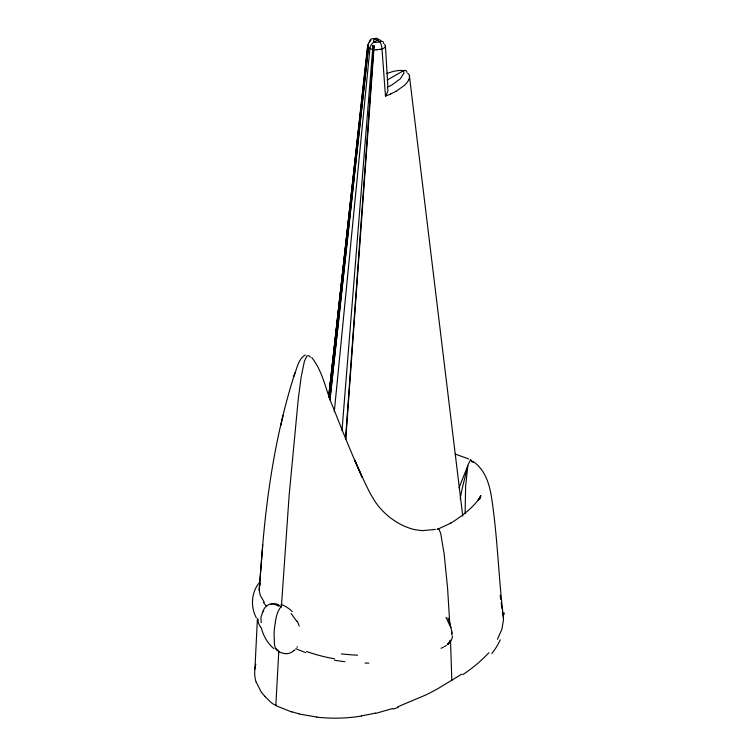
<?xml version="1.0" encoding="UTF-8"?>
<svg xmlns="http://www.w3.org/2000/svg" width="756" height="756" viewBox="0 0 756 756"><rect width="100%" height="100%" fill="white"/><g stroke="black" fill="none" stroke-linecap="round" stroke-linejoin="round"><path stroke-width="1.13" d="M503.572 619.221L501.899 629.181L497.439 639.302M374.154 48.119L374.211 45.936M254.923 669.079L257.409 618.966M295.048 372.585C277.093 428.406 267.709 486.647 262.71 544.972L259.185 590.105L260.31 595.473L264.298 602.267M373.568 49.433L373.908 45.606M259.185 590.105L262.71 544.972M345.53 439.085L373.568 49.48L374.248 49.641A7.617 4.281 1.8 0 0 374.617 49.764L376.223 49.735A3.846 2.221 1.4 0 0 376.753 49.801M345.757 439.293L373.842 49.934A9.431 5.179 2.6 0 1 373.511 49.811L372.434 49.376L372.944 45.511M341.995 430.447L372.944 45.577M334.294 411.727L369.93 48.497A5.594 3.232 -60 0 1 373.851 42.213L377.253 40.266A5.575 3.222 -60 0 1 381.043 41.382M328.879 397.165L367.539 46.296A9.431 5.15 2.3 0 0 367.756 46.485L368.493 47.108L329.966 399.962M329.985 398.79L368.408 47.127M328.586 397.193L367.964 44.831M329.304 397.287L368.106 46.088A7.617 4.234 1.2 0 1 367.907 45.88L368.011 45.039A3.846 2.164 0 0 1 367.945 44.698A1.588 0.888 0.7 0 1 368.021 44.472L368.248 44.16A1.559 0.879 1.2 0 0 368.333 43.98A3.771 2.126 1.1 0 0 368.352 43.801L368.361 43.706A2.693 1.512 -0.1 0 1 368.531 43.234L368.597 43.177A7.947 4.527 1.5 0 0 368.805 42.827L369.297 42.034M328.699 397.061L366.225 61.727M366.49 59.384L367.019 54.687M367.539 50L367.803 47.656M259.412 586.921L259.894 584.964M280.637 425.968L283.131 415.375M479.644 499.102L480.24 496.872L479.162 499.546M293.404 377.291C296.806 370.062 297.684 359.327 305.244 354.961M459.015 487.847L467.898 465.564A32.338 18.673 -60 0 1 468.342 464.203L470.412 460.139M260.225 584.001L260.414 583.519M479.266 499.423L480.91 495.596L478.17 500.066L479.361 498.516C471.725 508.882 461.198 516.613 450.396 523.388L450.869 523.114L437.176 529.465M449.707 640.701L449.442 641.258M408.826 79.673L408.079 81.005A42.374 25.052 1.4 0 1 404.555 85.286L396.106 91.306M262.578 612.162L260.905 617.586L261.189 622.66M297.014 647.287L297.363 646.711M386.325 94.821L387.96 90.607L387.469 87.441M448.497 642.987L447.354 644.594L447.921 644.15A3.723 3.005 46 0 0 449.196 642.127M374.286 39.274L374.636 38.764A5.575 3.213 -60 0 1 378.302 39.52M369.353 41.949L369.495 41.741A5.585 3.459 4.1 0 1 370.979 40.531M449.773 642.024L449.329 642.609M259.591 582.366C251.285 592.061 250.34 606.662 256.322 617.803M295.842 648.903L296.248 648.383M444.452 646.588L446.475 645.426M461.878 674.087L437.781 688.725A299.593 172.831 0 0 1 426.223 694.783L397.694 706.822M387.166 80.098L403.099 70.903A5.575 3.222 -60 0 1 406.964 72.302M437.611 528.954L438.915 529.087L440.663 533.301L444.15 553.902L447.599 588.291L449.754 623.426M276.498 705.272C272.132 704.97 268.21 699.092 264.685 696.37M441.088 648.308L443.621 647.032M390.795 93.971L388.546 94.897A50.52 29.985 1.3 0 1 385.475 95.993L381.997 48.96A5.575 1.748 76.5 0 0 379.862 41.778L374.636 38.764A5.575 4.205 35.7 0 0 369.486 41.741M473.039 462.388L470.827 459.95L470.912 460.508M386.552 73.54L393.668 71.291L399.272 70.431A10.215 5.897 0 0 1 400.831 70.431A4.215 2.438 0 0 1 403.156 70.847A4.215 2.438 0 0 1 403.855 72.207A10.215 5.897 0 0 1 403.912 73.105L400.387 78.747L392.515 84.559A49.972 28.851 0 0 1 387.431 87.148M392.676 708.523L375.723 713.362M379.351 49.48L379.465 49.452A2.693 1.559 1.2 0 1 378.529 49.594L378.359 49.575A3.771 2.126 1.1 0 0 378.038 49.565A1.559 0.879 1.1 0 0 377.716 49.622L377.149 49.745A1.588 0.907 1.5 0 1 376.753 49.773M380.07 49.329L381.997 48.96A5.585 2.958 -3.6 0 0 384.568 44.519M435.333 529.446L422.188 530.646L414.713 529.654C398.573 525.921 383.575 514.392 375.023 501.464L370.459 493.914C356.208 465.857 344.736 436.495 333.094 407.286C325.817 390.946 323.228 371.801 311.727 357.56M372.339 49.49L371.621 49.272A11.16 5.925 3.7 0 1 370.317 48.677L369.599 48.289A11.16 5.925 3.7 0 1 368.635 47.533L368.276 47.174M368.333 46.475L368.238 46.447A7.862 4.366 1.8 0 1 367.898 46.324L367.51 46.154M368.843 663.106L365.053 663.05M344.887 661.765L334.643 660.29M316.736 717.057L298.809 713.938M470.676 460.017L471.839 461.784M291.825 712.039L275.817 705.65L278.784 651.379C273.133 649.423 274.712 640.53 274.069 635.683A79.578 45.946 -60 0 1 274.504 627.849C275.685 620.544 276.148 612.029 281.421 606.359L289.161 495.057L298.242 399.244L301.143 377.121L304.385 361.283L307.03 355.764L309.204 355.821L310.253 357.248M455.169 454.054L468.805 459.005M305.802 652.674L296.976 649.206M473.114 461.491C485.569 469.967 489.86 485.257 491.835 499.376C497.675 538.452 498.573 578.028 503.43 617.208L502.419 611.963M407.73 73.209L409.005 74.608A6.927 4.149 -1.2 0 1 409.346 75.354L462.766 516.14M374.069 49.924L373.899 49.792A7.862 4.366 1.9 0 1 373.644 49.594L373.568 49.49M273.965 648.714C267.624 643.365 263.23 635.862 261.321 627.811M291.126 613.522L296.664 621.224M261.378 692.335L256.246 682.139M446.031 617.312L449.536 624.9M450.954 626.743L451.134 627.376M258.136 620.062L257.815 618.814M450.519 624.862L447.987 618.143A13.551 10.386 -77.1 0 0 447.864 617.907M500.151 595.237L500.737 599.499M501.19 602.778L501.956 608.514M409.45 76.016L409.478 76.791A18.824 11.198 2.6 0 1 408.835 79.673M385.418 45.87L387.885 86.609M450.491 640.19L451.833 680.561M451.748 634.738L451.719 633.556M451.71 632.044L451.719 632.526A12.172 7.031 60 0 1 451.71 633.254M465.101 513.494L465.63 486.051L467.832 465.772L462.398 487.62A320.213 184.88 -60 0 0 460.187 498.799M256.086 682.158A100.142 56.691 -2.5 0 1 255.811 664.231M264.883 696.314A76.054 42.761 2.6 0 1 261.548 692.298M283.802 653.316A24.617 19.401 81.7 0 1 278.718 651.606M398.251 707.342A205.103 116.764 -0.4 0 1 393.224 709.062M375.486 713.031A125.468 74.211 0.5 0 1 361.387 715.809M361.481 716.017A100.142 60.669 1 0 1 316.717 717.132M298.979 713.721A76.054 41.514 1.2 0 1 292.024 711.84M504.139 612.738A96.144 56.379 3.2 0 1 504.129 614.326M503.298 617.265A45.077 23.805 -27.3 0 1 503.383 619.277M500.283 639.822A150.075 87.904 2.6 0 1 491.844 653.496M488.915 652.655A209.251 121.47 0.5 0 1 462.908 674.598M274.173 604.356A21.272 8.637 53.5 0 1 278.662 606.199M278.425 605.074A24.674 9.318 51.4 0 1 281.563 606.955M263.041 610.933A26.753 16.434 63.4 0 1 278.217 604.554M271.083 604.346A21.952 10.159 64.2 0 1 273.861 603.827M281.034 604.431A22.973 13.391 49.8 0 1 292.364 611.642M286.694 653.581A21.839 16.84 75.8 0 1 283.812 653.486M293.971 650.51A21.073 15.857 67.7 0 1 286.732 653.704M294.935 649.858A23.02 17.19 56.6 0 1 294.065 650.651M297.146 621.092A26.847 19.911 46.8 0 1 299.196 626.195M262.701 612.228A12.37 10.716 8.9 0 1 263.731 610.999M266.745 606.255A79.323 33.415 0.5 0 1 263.343 602.381M278.605 650.878A24.617 17.123 83.2 0 1 275.855 648.553M260.763 627.452A91.58 36.458 0.2 0 1 257.9 620.326M374.296 39.274A14.09 8.136 0 0 0 373.502 41.041L373.851 42.223L375.893 42.421A14.09 8.136 0 0 0 378.964 41.967L379.862 41.769A5.575 3.222 -60 0 1 383.793 43.65M386.524 94.935A9.639 8.722 -54.4 0 1 385.654 96.144M395.974 91.23A53.723 31.468 0.7 0 1 390.691 93.886M379.446 49.423A7.947 4.451 0.6 0 1 380.051 49.301M357.569 655.187A96.607 28 9.2 0 1 341.343 653.912M334.643 658.854A96.673 51.606 14.2 0 1 306.53 651.502M449.376 642.666A33.311 19.212 61.5 0 1 447.949 644.207M449.659 624.862A18.456 10.99 59.8 0 1 452.069 633.708M452.513 635.9A18.522 11.293 57.7 0 1 449.848 642.127M362.143 477.244L354.696 460.139L362.143 477.244"/></g></svg>
